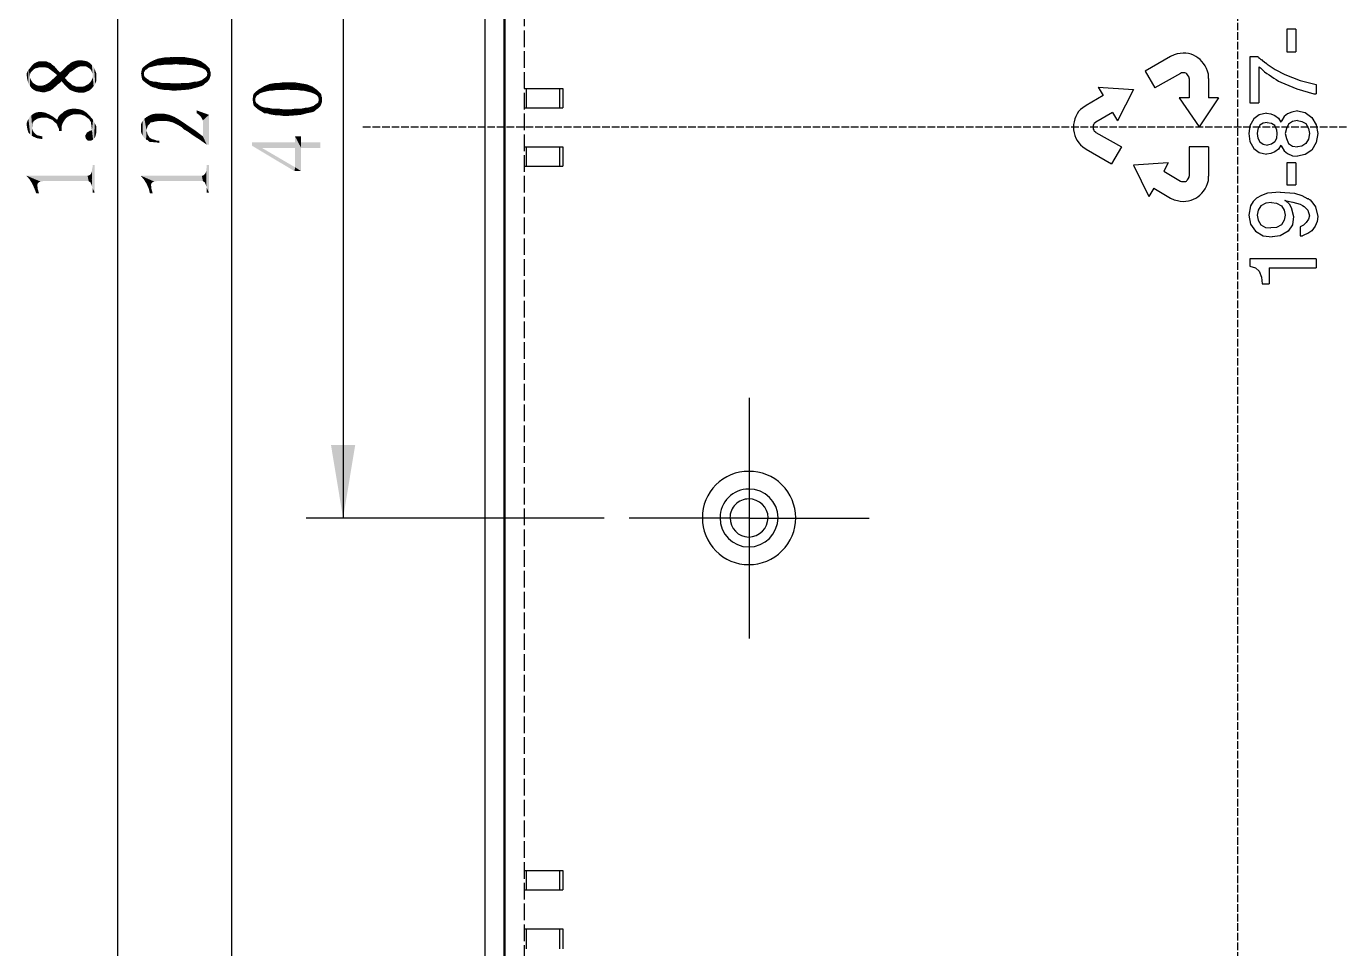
# Model space of a CAD drawing. Header units: millimetres. Extents: x 4 to 529, y -167 to 297.
# Drawn here: x 191.3 to 258.5, y 28.1 to 75.3 of the extents above; entities that cross this region are included whole.
import ezdxf

# ---------------------------------------------------------------- set-up
doc = ezdxf.new("R2010")
doc.units = ezdxf.units.MM
doc.linetypes.add('PDF_IMPORT', pattern=[1, 0.8, -0.2])
doc.layers.add('PDF_图层 1', color=7, linetype='Continuous', true_color=0x231f20)

msp = doc.modelspace()

# ---------------------------------------------------------------- linework, layer by layer
at = {"layer": 'PDF_图层 1', "color": 7, "linetype": 'PDF_IMPORT', "lineweight": -3, "ltscale": 0.487514, "true_color": 0xffffff}
msp.add_lwpolyline([(253.261, -12.177), (253.261, 152.351)], dxfattribs=at)
at = {"layer": 'PDF_图层 1', "color": 7, "lineweight": -3, "true_color": 0xffffff}
for points in [[(214.762, 143.093), (214.762, -2.919)], [(215.721, 143.093), (215.721, -2.919)], [(215.778, 143.093), (215.778, -2.919)], [(195.963, 139.113), (195.963, 70.101), (195.963, 1.089)], [(201.806, 130.109), (201.806, 70.101), (201.806, 10.093)], [(207.508, 90.085), (207.508, 70.101), (207.508, 50.089)], [(255.773, 75.097), (255.773, 73.94)], [(256.225, 75.097), (255.773, 75.097)], [(256.225, 75.097), (256.225, 73.94)], [(255.773, 73.94), (256.225, 73.94)], [(249.818, 73.714), (248.519, 72.952)], [(250.015, 73.799), (249.818, 73.714)], [(253.882, 73.686), (253.882, 71.343)], [(254.278, 73.686), (253.882, 73.686)], [(254.278, 73.686), (254.306, 73.686), (254.334, 73.658), (254.334, 73.629), (254.362, 73.629), (254.39, 73.601), (254.419, 73.573), (254.446, 73.573), (254.446, 73.545), (254.475, 73.545), (254.532, 73.488), (254.56, 73.488), (254.56, 73.46), (254.588, 73.46), (254.588, 73.432), (254.616, 73.432), (254.673, 73.375), (254.7, 73.375), (254.757, 73.319)], [(254.757, 73.319), (255.181, 73.037)], [(248.519, 72.952), (249.027, 72.105)], [(250.326, 72.839), (249.027, 72.105)], [(250.382, 72.867), (250.326, 72.839)], [(250.777, 72.585), (250.777, 72.642)], [(250.777, 72.585), (250.777, 71.597)], [(251.766, 72.585), (251.766, 72.811)], [(251.766, 72.585), (251.766, 71.597)], [(254.334, 73.178), (254.334, 71.343)], [(254.334, 73.178), (254.419, 73.121)], [(255.181, 73.037), (255.661, 72.783)], [(255.66, 72.783), (256.451, 72.472)], [(216.765, 72.077), (218.741, 72.077)], [(216.878, 72.077), (216.878, 71.089)], [(218.572, 72.077), (218.572, 71.089)], [(218.741, 72.077), (218.741, 71.089)], [(246.12, 72.134), (246.374, 71.71)], [(246.12, 72.134), (247.927, 72.021)], [(247.927, 72.021), (247.108, 70.412)], [(255.35, 72.444), (255.463, 72.388)], [(255.463, 72.387), (256.281, 72.049), (257.157, 71.795)], [(256.451, 72.472), (257.269, 72.275)], [(257.269, 72.275), (257.269, 71.795)], [(245.499, 71.202), (245.33, 71.089)], [(246.374, 71.71), (245.499, 71.202)], [(250.269, 71.597), (251.285, 70.101)], [(250.777, 71.597), (250.269, 71.597)], [(252.274, 71.597), (251.285, 70.101)], [(252.274, 71.597), (251.766, 71.597)], [(253.882, 71.343), (254.334, 71.343)], [(257.157, 71.795), (257.269, 71.795)], [(216.765, 71.089), (218.741, 71.089)], [(246.854, 70.835), (246.007, 70.355)], [(246.854, 70.835), (247.108, 70.412)], [(254.729, 70.807), (254.362, 70.722), (254.08, 70.525), (253.882, 70.158), (253.826, 69.763), (253.882, 69.367), (254.08, 69), (254.362, 68.803), (254.729, 68.718)], [(254.729, 70.807), (254.955, 70.779)], [(254.955, 70.779), (255.152, 70.694)], [(255.152, 70.694), (255.35, 70.553)], [(255.35, 70.553), (255.463, 70.355)], [(256.309, 70.92), (256.027, 70.863), (255.802, 70.779), (255.633, 70.638), (255.519, 70.44)], [(256.309, 70.92), (256.705, 70.835)], [(256.705, 70.835), (257.044, 70.581)], [(257.044, 70.581), (257.269, 70.214)], [(246.007, 70.355), (245.979, 70.327), (245.922, 70.271), (245.894, 70.242), (245.866, 70.186), (245.866, 69.988), (245.894, 69.932), (245.922, 69.904), (245.979, 69.847), (246.007, 69.819)], [(254.278, 69.988), (254.249, 69.763)], [(254.391, 70.186), (254.278, 69.988)], [(254.56, 70.299), (254.39, 70.186)], [(254.757, 70.327), (254.56, 70.299)], [(254.757, 70.327), (254.983, 70.299), (255.152, 70.186)], [(255.152, 70.158), (255.237, 69.96), (255.265, 69.763), (255.237, 69.537), (255.152, 69.339), (254.983, 69.226), (254.786, 69.17)], [(255.152, 70.158), (255.152, 70.186)], [(255.519, 70.44), (255.491, 70.44), (255.491, 70.384), (255.463, 70.384), (255.463, 70.355)], [(255.745, 70.017), (255.689, 69.763)], [(255.858, 70.242), (255.745, 70.017)], [(256.056, 70.384), (255.858, 70.242)], [(256.309, 70.44), (256.056, 70.384)], [(256.309, 70.44), (256.535, 70.384), (256.733, 70.271), (256.874, 70.017), (256.93, 69.763), (256.874, 69.48), (256.733, 69.255), (256.535, 69.113), (256.309, 69.085)], [(257.269, 70.214), (257.354, 69.763)], [(246.007, 69.819), (247.306, 69.085)], [(254.249, 69.763), (254.278, 69.537)], [(254.278, 69.537), (254.39, 69.339)], [(254.391, 69.339), (254.559, 69.226)], [(254.56, 69.226), (254.785, 69.17)], [(255.689, 69.763), (255.745, 69.509)], [(255.745, 69.509), (255.858, 69.255)], [(255.858, 69.255), (256.056, 69.113)], [(257.269, 69.311), (257.044, 68.916)], [(257.354, 69.763), (257.269, 69.311)], [(216.765, 69.085), (218.741, 69.085)], [(216.878, 69.085), (216.878, 68.097)], [(218.572, 69.085), (218.572, 68.097)], [(218.741, 69.085), (218.741, 68.097)], [(245.33, 69.085), (245.499, 68.972)], [(245.499, 68.972), (246.798, 68.21)], [(247.306, 69.085), (246.798, 68.21)], [(250.777, 69.085), (250.777, 67.589)], [(251.766, 69.085), (250.777, 69.085)], [(251.766, 69.085), (251.766, 67.589)], [(254.955, 68.746), (254.729, 68.718)], [(255.152, 68.831), (254.955, 68.747)], [(255.35, 68.972), (255.152, 68.831)], [(255.463, 69.17), (255.35, 68.972)], [(255.463, 69.17), (255.463, 69.142), (255.491, 69.142), (255.491, 69.085), (255.519, 69.085)], [(255.519, 69.085), (255.632, 68.887), (255.802, 68.746), (256.056, 68.633), (256.31, 68.605)], [(256.056, 69.113), (256.309, 69.085)], [(256.705, 68.69), (256.309, 68.605)], [(257.044, 68.916), (256.705, 68.69)], [(216.765, 68.097), (218.741, 68.097)], [(249.705, 68.267), (247.927, 68.154)], [(247.927, 68.154), (248.717, 66.545)], [(249.705, 68.267), (249.479, 67.843)], [(249.479, 67.843), (250.326, 67.335)], [(256.225, 68.267), (255.773, 68.267)], [(255.773, 68.267), (255.773, 67.138)], [(256.225, 68.267), (256.225, 67.138)], [(250.326, 67.335), (250.382, 67.307)], [(250.777, 67.533), (250.777, 67.589)], [(251.766, 67.363), (251.766, 67.589)], [(248.971, 66.968), (248.717, 66.545)], [(248.971, 66.968), (249.818, 66.46)], [(255.435, 66.771), (254.786, 66.714), (254.475, 66.601), (254.221, 66.46), (254.052, 66.291), (253.911, 66.065), (253.826, 65.585), (253.911, 65.133), (254.165, 64.767), (254.56, 64.541), (255.011, 64.484)], [(255.435, 66.771), (256.169, 66.714)], [(255.773, 67.138), (256.225, 67.138)], [(256.168, 66.714), (256.535, 66.601)], [(256.536, 66.601), (256.846, 66.432)], [(249.818, 66.46), (250.015, 66.376)], [(254.306, 65.839), (254.249, 65.585)], [(254.447, 66.065), (254.305, 65.839)], [(254.701, 66.206), (254.447, 66.065)], [(254.983, 66.234), (254.7, 66.206)], [(254.983, 66.234), (255.237, 66.206), (255.491, 66.065), (255.632, 65.839), (255.689, 65.585), (255.632, 65.331), (255.491, 65.105), (255.237, 64.964), (254.955, 64.936)], [(255.491, 66.065), (255.491, 66.065)], [(255.717, 66.319), (255.689, 66.319), (255.689, 66.347), (255.66, 66.347)], [(255.66, 66.347), (256.084, 66.263), (256.451, 66.15), (256.564, 66.093), (256.649, 66.037), (256.846, 65.839), (256.93, 65.557), (256.874, 65.388), (256.762, 65.218), (256.62, 65.077), (256.451, 64.992)], [(255.717, 66.319), (255.886, 66.178)], [(255.886, 66.178), (255.999, 65.98)], [(255.999, 65.98), (256.112, 65.529)], [(256.959, 66.375), (256.93, 66.375), (256.874, 66.432), (256.846, 66.432)], [(256.959, 66.375), (257.1, 66.206)], [(257.1, 66.206), (257.241, 66.009)], [(257.241, 66.009), (257.354, 65.529)], [(254.249, 65.585), (254.305, 65.331)], [(254.306, 65.331), (254.447, 65.105)], [(256.112, 65.529), (256.055, 65.105)], [(257.326, 65.275), (257.213, 65.021)], [(257.354, 65.529), (257.325, 65.275)], [(254.447, 65.105), (254.672, 64.964)], [(254.673, 64.964), (254.955, 64.936)], [(255.435, 64.541), (255.011, 64.484)], [(255.83, 64.767), (255.435, 64.541)], [(256.056, 65.105), (255.83, 64.767)], [(256.451, 64.992), (256.451, 64.541)], [(256.451, 64.541), (256.563, 64.541)], [(256.705, 64.597), (256.563, 64.541)], [(256.846, 64.654), (256.705, 64.597)], [(257.044, 64.795), (256.846, 64.654)], [(257.213, 65.021), (257.044, 64.795)], [(253.882, 63.355), (253.882, 62.988)], [(257.269, 63.355), (253.883, 63.355)], [(257.269, 63.355), (257.269, 62.904)], [(253.882, 62.988), (254.165, 62.904), (254.362, 62.734), (254.475, 62.424), (254.503, 62.085)], [(254.87, 62.904), (257.269, 62.904)], [(254.87, 62.904), (254.87, 62.085)], [(254.503, 62.085), (254.87, 62.085)], [(228.282, 56.242), (228.282, 50.089)], [(220.858, 50.089), (205.616, 50.089)], [(228.282, 50.089), (222.129, 50.089)], [(228.282, 50.089), (228.282, 43.936)], [(228.282, 50.089), (234.407, 50.089)], [(216.765, 32.081), (218.741, 32.081)], [(216.878, 32.081), (216.878, 31.093)], [(218.572, 32.081), (218.572, 31.093)], [(218.741, 32.081), (218.741, 31.093)], [(216.765, 31.093), (218.741, 31.093)], [(216.765, 29.089), (218.741, 29.089)], [(216.878, 29.089), (216.878, 28.073)], [(218.572, 29.089), (218.572, 28.073)], [(218.741, 29.089), (218.741, 28.073)]]:
    msp.add_lwpolyline(points, dxfattribs=at)
at = {"layer": 'PDF_图层 1', "color": 7, "linetype": 'PDF_IMPORT', "lineweight": -3, "ltscale": 1.063333, "true_color": 0xffffff}
msp.add_lwpolyline([(216.765, 143.093), (216.765, -2.919)], dxfattribs=at)
at = {"layer": 'PDF_图层 1', "color": 7, "linetype": 'PDF_IMPORT', "lineweight": -3, "ltscale": 0.486681, "true_color": 0xffffff}
msp.add_lwpolyline([(208.524, 70.101), (298.027, 70.101)], dxfattribs=at)
at = {"layer": 'PDF_图层 1', "color": 7, "lineweight": -3, "true_color": 0xffffff}
for centre, radius, start, end in [((228.231, 50.139), 2.349, 89.46998, 180.53002), ((228.279, 50.115), 2.374, 0.06204, 90.62724), ((228.243, 50.127), 1.458, 89.60388, 180.39612), ((228.245, 50.125), 0.952, 89.52116, 180.47884), ((228.255, 50.091), 2.373, 179.37432, 269.94763), ((228.255, 50.116), 2.398, 269.95021, 0.03855), ((228.243, 50.127), 1.506, 270.37573, 359.62427), ((228.241, 50.13), 1, 270.6892, 359.28352)]:
    msp.add_arc(centre, radius, start, end, dxfattribs=at)
for points in [[(251.766, 72.811), (251.539, 73.624), (250.837, 74.068), (250.015, 73.799)], [(250.777, 72.642), (250.618, 72.868), (250.691, 72.875), (250.382, 72.867)], [(254.419, 73.121), (254.691, 72.845), (255.033, 72.66), (255.35, 72.444)], [(245.33, 71.089), (244.692, 70.609), (244.71, 69.573), (245.33, 69.085)], [(250.015, 66.376), (250.852, 66.112), (251.519, 66.538), (251.766, 67.363)], [(250.382, 67.307), (250.691, 67.299), (250.618, 67.306), (250.777, 67.533)], [(229.749, 50.117), (229.749, 50.936), (229.072, 51.585), (228.253, 51.585)], [(229.242, 50.117), (229.242, 50.654), (228.79, 51.077), (228.253, 51.077)], [(226.785, 50.117), (226.785, 49.299), (227.435, 48.621), (228.253, 48.621)], [(227.294, 50.117), (227.294, 49.581), (227.717, 49.129), (228.253, 49.129)]]:
    msp.add_open_spline(points, degree=3, dxfattribs=at)
at = {"layer": 'PDF_图层 1', "color": 7, "true_color": 0xffffff, "transparency": 33554559}
for points in [[(191.588, 73.234), (191.503, 73.122), (191.588, 72.952)], [(191.588, 73.234), (191.673, 73.037), (191.701, 73.347)], [(191.588, 73.234), (191.588, 72.952), (191.673, 73.037)], [(191.701, 73.347), (191.673, 73.037), (191.757, 73.094)], [(191.701, 73.347), (191.757, 73.093), (191.814, 73.404)], [(191.814, 73.404), (191.757, 73.093), (191.87, 73.122)], [(191.955, 73.46), (191.814, 73.404), (191.955, 73.15)], [(191.814, 73.404), (191.87, 73.122), (191.955, 73.15)], [(191.955, 73.46), (191.955, 73.15), (192.068, 73.15)], [(191.955, 73.46), (192.068, 73.15), (192.096, 73.46)], [(192.096, 73.46), (192.068, 73.15), (192.266, 73.15)], [(192.209, 73.46), (192.096, 73.46), (192.266, 73.15)], [(192.209, 73.46), (192.266, 73.15), (192.322, 73.46)], [(192.322, 73.46), (192.265, 73.15), (192.407, 73.121)], [(192.322, 73.46), (192.407, 73.121), (192.435, 73.404)], [(192.435, 73.404), (192.407, 73.122), (192.491, 73.065)], [(192.435, 73.404), (192.491, 73.065), (192.548, 73.376)], [(192.548, 73.375), (192.491, 73.065), (192.604, 72.98)], [(192.548, 73.375), (192.604, 72.98), (192.632, 73.291)], [(192.632, 73.291), (192.604, 72.98), (192.717, 72.896)], [(192.632, 73.291), (192.717, 72.896), (192.745, 73.206)], [(193.423, 73.262), (193.338, 73.178), (193.423, 72.754)], [(193.507, 73.319), (193.423, 73.262), (193.536, 72.896)], [(193.423, 73.262), (193.423, 72.754), (193.536, 72.896)], [(193.507, 73.319), (193.536, 72.896), (193.564, 73.376)], [(193.564, 73.375), (193.536, 72.896), (193.677, 72.98)], [(193.62, 73.404), (193.564, 73.376), (193.677, 72.98)], [(193.677, 73.432), (193.62, 73.404), (193.677, 72.981)], [(193.761, 73.46), (193.677, 73.432), (193.79, 73.065)], [(193.677, 73.432), (193.677, 72.981), (193.79, 73.065)], [(193.761, 73.46), (193.79, 73.065), (193.846, 73.488)], [(193.846, 73.488), (193.79, 73.065), (193.874, 73.122)], [(193.987, 73.517), (193.846, 73.489), (193.987, 73.178)], [(193.846, 73.488), (193.874, 73.122), (193.987, 73.178)], [(193.987, 73.517), (193.987, 73.178), (194.1, 73.206)], [(194.1, 73.517), (193.987, 73.517), (194.1, 73.206)], [(194.1, 73.517), (194.1, 73.206), (194.213, 73.206)], [(194.1, 73.517), (194.213, 73.206), (194.27, 73.489)], [(194.27, 73.488), (194.213, 73.206), (194.326, 73.206)], [(194.411, 73.46), (194.269, 73.488), (194.411, 73.178)], [(194.27, 73.488), (194.326, 73.206), (194.411, 73.178)], [(194.411, 73.46), (194.411, 73.178), (194.495, 73.121)], [(194.411, 73.46), (194.495, 73.121), (194.552, 73.375)], [(194.552, 73.375), (194.495, 73.121), (194.58, 73.065)], [(194.552, 73.375), (194.58, 73.065), (194.637, 72.98)], [(194.552, 73.375), (194.637, 72.98), (194.665, 72.896)], [(194.665, 73.262), (194.552, 73.375), (194.665, 72.896)], [(194.665, 73.262), (194.665, 72.896), (194.693, 72.811)], [(194.665, 73.262), (194.693, 72.811), (194.749, 72.19)], [(194.665, 73.262), (194.749, 72.19), (194.777, 73.121)], [(197.488, 73.319), (197.346, 73.206), (197.488, 73.065)], [(197.488, 73.319), (197.6, 73.15), (197.657, 73.432)], [(197.488, 73.319), (197.488, 73.065), (197.544, 73.122)], [(197.488, 73.319), (197.544, 73.122), (197.6, 73.15)], [(197.657, 73.432), (197.6, 73.15), (197.713, 73.178)], [(197.657, 73.432), (197.713, 73.178), (197.77, 73.489)], [(197.77, 73.488), (197.713, 73.178), (197.826, 73.206)], [(197.77, 73.488), (197.826, 73.206), (197.911, 73.545)], [(197.911, 73.545), (197.826, 73.206), (197.939, 73.234)], [(197.911, 73.545), (197.939, 73.234), (198.052, 73.601)], [(198.052, 73.601), (197.939, 73.235), (198.08, 73.262)], [(198.221, 73.629), (198.052, 73.601), (198.221, 73.263)], [(198.052, 73.601), (198.08, 73.262), (198.221, 73.262)], [(198.391, 73.658), (198.221, 73.63), (198.391, 73.291)], [(198.221, 73.629), (198.221, 73.263), (198.391, 73.291)], [(198.391, 73.658), (198.391, 73.291), (198.56, 73.291)], [(198.56, 73.658), (198.391, 73.658), (198.56, 73.291)], [(198.757, 73.686), (198.56, 73.658), (198.757, 73.291)], [(198.56, 73.658), (198.56, 73.291), (198.757, 73.291)], [(198.757, 73.686), (198.757, 73.291), (198.955, 73.319)], [(198.955, 73.686), (198.758, 73.686), (198.955, 73.319)], [(198.955, 73.686), (198.955, 73.319), (199.152, 73.291)], [(199.152, 73.686), (198.955, 73.686), (199.152, 73.291)], [(199.152, 73.686), (199.152, 73.291), (199.322, 73.291)], [(199.152, 73.686), (199.322, 73.291), (199.35, 73.686)], [(199.35, 73.686), (199.322, 73.291), (199.463, 73.291)], [(199.35, 73.686), (199.463, 73.291), (199.492, 73.658)], [(199.492, 73.658), (199.463, 73.291), (199.633, 73.262)], [(199.492, 73.658), (199.633, 73.262), (199.66, 73.63)], [(199.66, 73.629), (199.633, 73.263), (199.773, 73.263)], [(199.66, 73.629), (199.773, 73.263), (199.83, 73.601)], [(199.83, 73.601), (199.773, 73.262), (199.887, 73.235)], [(199.83, 73.601), (199.887, 73.235), (199.971, 73.573)], [(199.971, 73.573), (199.887, 73.235), (200, 73.206)], [(199.971, 73.573), (200, 73.206), (200.112, 73.178)], [(200.112, 73.517), (199.971, 73.573), (200.112, 73.178)], [(200.254, 73.46), (200.112, 73.517), (200.281, 73.121)], [(200.112, 73.517), (200.112, 73.178), (200.282, 73.121)], [(200.254, 73.46), (200.281, 73.121), (200.366, 73.375)], [(200.366, 73.375), (200.282, 73.121), (200.395, 73.065)], [(200.366, 73.375), (200.395, 73.065), (200.451, 73.319)], [(200.451, 73.319), (200.395, 73.065), (200.479, 73.008)], [(200.451, 73.319), (200.479, 73.008), (200.536, 72.924)], [(200.536, 73.234), (200.451, 73.319), (200.536, 72.924)], [(200.536, 73.234), (200.536, 72.924), (200.563, 72.839)], [(200.536, 73.234), (200.563, 72.839), (200.62, 72.472)], [(200.62, 73.15), (200.536, 73.234), (200.62, 72.472)], [(191.362, 72.924), (191.334, 72.867), (191.362, 72.5)], [(191.334, 72.867), (191.334, 72.698), (191.362, 72.5)], [(191.419, 73.037), (191.362, 72.924), (191.419, 72.303)], [(191.362, 72.924), (191.362, 72.5), (191.39, 72.416)], [(191.362, 72.924), (191.39, 72.416), (191.419, 72.303)], [(191.503, 73.121), (191.419, 73.037), (191.503, 72.811)], [(191.419, 73.037), (191.419, 72.303), (191.503, 72.19)], [(191.503, 72.613), (191.419, 73.037), (191.503, 72.19)], [(191.503, 72.726), (191.419, 73.037), (191.503, 72.613)], [(191.503, 72.811), (191.419, 73.037), (191.503, 72.726)], [(191.503, 73.121), (191.503, 72.811), (191.532, 72.896)], [(191.503, 73.121), (191.532, 72.896), (191.588, 72.952)], [(191.532, 72.529), (191.503, 72.613), (191.588, 72.077)], [(191.503, 72.613), (191.503, 72.19), (191.588, 72.077)], [(192.745, 72.613), (192.604, 72.5), (192.745, 72.134)], [(192.745, 73.206), (192.717, 72.896), (192.887, 72.754)], [(192.887, 73.037), (192.745, 73.206), (192.887, 72.754)], [(192.745, 72.613), (192.83, 72.19), (192.887, 72.754)], [(192.745, 72.613), (192.745, 72.134), (192.83, 72.19)], [(192.887, 72.754), (192.83, 72.19), (192.914, 72.275)], [(192.887, 73.037), (192.887, 72.754), (192.914, 72.275)], [(192.887, 73.037), (192.914, 72.275), (193.028, 72.359)], [(193.028, 72.896), (192.887, 73.037), (193.028, 72.359)], [(193.028, 72.896), (193.112, 72.444), (193.141, 72.98)], [(193.028, 72.896), (193.028, 72.359), (193.112, 72.444)], [(193.141, 72.98), (193.112, 72.444), (193.254, 72.275)], [(193.254, 73.093), (193.141, 72.981), (193.254, 72.274)], [(193.254, 73.093), (193.282, 72.613), (193.338, 73.178)], [(193.254, 73.093), (193.254, 72.274), (193.282, 72.613)], [(193.282, 72.613), (193.254, 72.275), (193.395, 72.134)], [(193.338, 73.178), (193.282, 72.613), (193.423, 72.754)], [(193.282, 72.613), (193.395, 72.134), (193.423, 72.444)], [(194.693, 72.585), (194.636, 72.473), (194.749, 72.19)], [(194.693, 72.811), (194.693, 72.698), (194.749, 72.19)], [(194.693, 72.698), (194.693, 72.586), (194.749, 72.19)], [(194.778, 73.121), (194.749, 72.19), (194.834, 72.303)], [(194.834, 72.98), (194.777, 73.122), (194.834, 72.303)], [(194.891, 72.839), (194.834, 72.981), (194.891, 72.641)], [(194.834, 72.98), (194.834, 72.303), (194.891, 72.472)], [(194.891, 72.641), (194.834, 72.98), (194.891, 72.472)], [(197.205, 73.008), (197.177, 72.839), (197.205, 72.641)], [(197.233, 73.093), (197.205, 73.008), (197.233, 72.529)], [(197.205, 73.008), (197.205, 72.641), (197.233, 72.529)], [(197.346, 73.206), (197.233, 73.094), (197.346, 72.924)], [(197.318, 72.754), (197.233, 73.093), (197.346, 72.416)], [(197.233, 73.093), (197.233, 72.529), (197.346, 72.416)], [(197.318, 72.839), (197.233, 73.093), (197.318, 72.754)], [(197.318, 72.896), (197.233, 73.093), (197.318, 72.839)], [(197.233, 73.093), (197.318, 72.896), (197.346, 72.924)], [(197.346, 72.698), (197.318, 72.754), (197.346, 72.416)], [(197.346, 73.206), (197.346, 72.924), (197.375, 72.98)], [(197.346, 73.206), (197.375, 72.98), (197.431, 73.037)], [(197.346, 73.206), (197.431, 73.037), (197.488, 73.065)], [(197.375, 72.641), (197.346, 72.698), (197.488, 72.303)], [(197.346, 72.698), (197.346, 72.416), (197.488, 72.303)], [(197.431, 72.613), (197.374, 72.641), (197.488, 72.303)], [(197.488, 72.557), (197.431, 72.613), (197.488, 72.303)], [(197.544, 72.529), (197.488, 72.557), (197.656, 72.19)], [(197.488, 72.557), (197.488, 72.303), (197.657, 72.19)], [(200.282, 72.5), (200.366, 72.246), (200.395, 72.585)], [(200.395, 72.585), (200.366, 72.246), (200.451, 72.331)], [(200.395, 72.585), (200.451, 72.331), (200.479, 72.641)], [(200.479, 72.641), (200.451, 72.331), (200.536, 72.388)], [(200.536, 72.698), (200.479, 72.641), (200.536, 72.387)], [(200.564, 72.839), (200.536, 72.698), (200.62, 72.473)], [(200.536, 72.698), (200.536, 72.388), (200.62, 72.472)], [(200.62, 73.15), (200.62, 72.472), (200.677, 72.557)], [(200.677, 73.093), (200.62, 73.15), (200.677, 72.557)], [(200.677, 73.093), (200.677, 72.557), (200.705, 72.641)], [(200.705, 72.98), (200.677, 73.093), (200.705, 72.641)], [(200.733, 72.839), (200.705, 72.981), (200.733, 72.727)], [(200.705, 72.98), (200.705, 72.641), (200.733, 72.726)], [(200.733, 72.896), (200.705, 72.98), (200.733, 72.839)], [(191.588, 72.444), (191.532, 72.529), (191.588, 72.077)], [(191.645, 72.359), (191.588, 72.444), (191.701, 71.992)], [(191.588, 72.444), (191.588, 72.077), (191.701, 71.992)], [(191.645, 72.359), (191.701, 71.992), (191.729, 72.303)], [(191.729, 72.303), (191.701, 71.992), (191.814, 71.936)], [(191.814, 72.246), (191.729, 72.303), (191.814, 71.936)], [(191.899, 72.218), (191.814, 72.246), (191.955, 71.908)], [(191.814, 72.246), (191.814, 71.936), (191.955, 71.908)], [(191.899, 72.218), (191.955, 71.907), (192.011, 72.218)], [(192.011, 72.218), (191.955, 71.908), (192.096, 71.88)], [(192.011, 72.218), (192.096, 71.88), (192.124, 72.218)], [(192.124, 72.218), (192.096, 71.88), (192.266, 71.88)], [(192.237, 72.246), (192.124, 72.219), (192.265, 71.88)], [(192.237, 72.246), (192.265, 71.88), (192.294, 72.275)], [(192.294, 72.275), (192.266, 71.879), (192.35, 71.908)], [(192.294, 72.275), (192.35, 71.908), (192.406, 72.332)], [(192.407, 72.331), (192.35, 71.908), (192.463, 71.936)], [(192.407, 72.331), (192.463, 71.936), (192.491, 72.388)], [(192.491, 72.387), (192.463, 71.936), (192.548, 71.964)], [(192.491, 72.388), (192.576, 71.992), (192.604, 72.5)], [(192.491, 72.388), (192.548, 71.964), (192.576, 71.992)], [(192.604, 72.5), (192.576, 71.992), (192.632, 72.02)], [(192.604, 72.5), (192.632, 72.02), (192.689, 72.077)], [(192.604, 72.5), (192.689, 72.077), (192.746, 72.134)], [(193.423, 72.444), (193.395, 72.134), (193.507, 72.021)], [(193.423, 72.444), (193.507, 72.021), (193.564, 72.332)], [(193.564, 72.331), (193.507, 72.02), (193.62, 71.964)], [(193.564, 72.331), (193.62, 71.964), (193.649, 72.246)], [(193.649, 72.246), (193.62, 71.964), (193.761, 71.908)], [(193.733, 72.218), (193.649, 72.246), (193.761, 71.908)], [(193.733, 72.218), (193.761, 71.907), (193.79, 72.19)], [(193.79, 72.19), (193.762, 71.908), (193.874, 71.879)], [(193.874, 72.162), (193.79, 72.19), (193.874, 71.88)], [(193.987, 72.162), (193.874, 72.162), (194.015, 71.851)], [(193.874, 72.162), (193.874, 71.88), (194.016, 71.851)], [(193.987, 72.162), (194.015, 71.851), (194.072, 72.162)], [(194.072, 72.162), (194.015, 71.851), (194.1, 71.851)], [(194.072, 72.162), (194.1, 71.851), (194.185, 72.162)], [(194.185, 72.162), (194.1, 71.851), (194.241, 71.851)], [(194.185, 72.162), (194.241, 71.851), (194.298, 72.19)], [(194.298, 72.19), (194.241, 71.851), (194.383, 71.908)], [(194.383, 72.246), (194.298, 72.19), (194.383, 71.908)], [(194.495, 72.303), (194.383, 72.246), (194.523, 71.964)], [(194.383, 72.246), (194.383, 71.908), (194.524, 71.964)], [(194.495, 72.303), (194.523, 71.964), (194.58, 72.388)], [(194.58, 72.387), (194.523, 71.964), (194.637, 72.049)], [(194.637, 72.472), (194.58, 72.387), (194.637, 72.049)], [(194.637, 72.472), (194.637, 72.049), (194.749, 72.19)], [(197.6, 72.472), (197.543, 72.529), (197.657, 72.19)], [(197.6, 72.472), (197.657, 72.19), (197.713, 72.444)], [(197.713, 72.444), (197.656, 72.19), (197.77, 72.134)], [(197.713, 72.444), (197.77, 72.134), (197.826, 72.416)], [(197.826, 72.416), (197.77, 72.134), (197.911, 72.105)], [(197.826, 72.416), (197.911, 72.105), (197.939, 72.416)], [(197.939, 72.416), (197.911, 72.105), (198.051, 72.049)], [(197.939, 72.416), (198.051, 72.049), (198.08, 72.387)], [(198.08, 72.387), (198.052, 72.049), (198.221, 72.021)], [(198.221, 72.359), (198.08, 72.388), (198.221, 72.021)], [(198.221, 72.359), (198.221, 72.021), (198.391, 71.992)], [(198.391, 72.359), (198.221, 72.359), (198.391, 71.992)], [(198.391, 72.359), (198.391, 71.992), (198.56, 71.992)], [(198.56, 72.359), (198.391, 72.359), (198.56, 71.992)], [(198.56, 72.359), (198.56, 71.992), (198.757, 71.964)], [(198.757, 72.331), (198.56, 72.359), (198.757, 71.964)], [(198.757, 72.331), (198.757, 71.964), (198.955, 71.964)], [(198.955, 72.331), (198.758, 72.331), (198.955, 71.964)], [(199.152, 72.331), (198.955, 72.331), (199.35, 71.992)], [(198.955, 72.331), (198.955, 71.964), (199.35, 71.992)], [(199.322, 72.359), (199.152, 72.332), (199.35, 71.992)], [(199.322, 72.359), (199.35, 71.992), (199.463, 72.359)], [(199.463, 72.359), (199.35, 71.992), (199.66, 72.021)], [(199.633, 72.359), (199.463, 72.359), (199.66, 72.021)], [(199.633, 72.359), (199.66, 72.021), (199.774, 72.388)], [(199.774, 72.387), (199.661, 72.021), (199.971, 72.105)], [(199.887, 72.416), (199.774, 72.387), (199.971, 72.105)], [(199.887, 72.416), (199.971, 72.105), (199.999, 72.416)], [(200, 72.416), (199.971, 72.105), (200.254, 72.19)], [(200.112, 72.444), (200, 72.416), (200.254, 72.19)], [(200.112, 72.444), (200.254, 72.19), (200.282, 72.5)], [(200.282, 72.5), (200.254, 72.19), (200.366, 72.246)], [(203.048, 71.908), (202.935, 71.795), (203.048, 71.626)], [(203.189, 72.021), (203.047, 71.908), (203.189, 71.767)], [(203.048, 71.908), (203.048, 71.626), (203.076, 71.682)], [(203.048, 71.908), (203.076, 71.682), (203.133, 71.738)], [(203.048, 71.908), (203.133, 71.738), (203.189, 71.766)], [(203.189, 72.021), (203.33, 71.851), (203.386, 72.134)], [(203.189, 72.021), (203.189, 71.767), (203.245, 71.823)], [(203.189, 72.021), (203.245, 71.823), (203.33, 71.851)], [(203.386, 72.134), (203.33, 71.851), (203.415, 71.88)], [(203.386, 72.134), (203.415, 71.88), (203.471, 72.19)], [(203.471, 72.19), (203.414, 71.879), (203.528, 71.908)], [(203.471, 72.19), (203.528, 71.908), (203.613, 72.246)], [(203.612, 72.246), (203.528, 71.908), (203.64, 71.936)], [(203.612, 72.246), (203.64, 71.936), (203.754, 72.303)], [(203.753, 72.303), (203.64, 71.936), (203.782, 71.964)], [(203.923, 72.331), (203.753, 72.303), (203.923, 71.964)], [(203.753, 72.303), (203.782, 71.964), (203.923, 71.964)], [(204.092, 72.359), (203.923, 72.332), (204.092, 71.992)], [(203.923, 72.331), (203.923, 71.964), (204.092, 71.992)], [(204.092, 72.359), (204.092, 71.992), (204.261, 71.992)], [(204.261, 72.359), (204.092, 72.359), (204.261, 71.992)], [(204.261, 72.359), (204.261, 71.992), (204.459, 71.992)], [(204.459, 72.388), (204.262, 72.359), (204.459, 71.992)], [(204.656, 72.388), (204.459, 72.388), (204.656, 72.021)], [(204.459, 72.387), (204.459, 71.992), (204.656, 72.021)], [(204.656, 72.387), (204.656, 72.021), (204.854, 71.992)], [(204.854, 72.388), (204.657, 72.388), (204.854, 71.992)], [(204.854, 72.388), (205.024, 71.992), (205.051, 72.388)], [(204.854, 72.387), (204.854, 71.992), (205.024, 71.992)], [(205.051, 72.387), (205.024, 71.992), (205.164, 71.992)], [(205.051, 72.388), (205.164, 71.992), (205.193, 72.359)], [(205.193, 72.359), (205.165, 71.992), (205.334, 71.964)], [(205.193, 72.359), (205.334, 71.964), (205.362, 72.332)], [(205.362, 72.331), (205.334, 71.964), (205.475, 71.964)], [(205.362, 72.331), (205.475, 71.964), (205.532, 72.303)], [(205.532, 72.303), (205.475, 71.964), (205.589, 71.936)], [(205.532, 72.303), (205.589, 71.936), (205.673, 72.275)], [(205.673, 72.275), (205.588, 71.936), (205.701, 71.908)], [(205.814, 72.218), (205.672, 72.275), (205.814, 71.88)], [(205.673, 72.275), (205.701, 71.908), (205.814, 71.879)], [(205.955, 72.162), (205.813, 72.219), (205.983, 71.823)], [(205.814, 72.218), (205.814, 71.88), (205.983, 71.823)], [(205.955, 72.162), (205.983, 71.823), (206.067, 72.077)], [(206.068, 72.077), (205.983, 71.823), (206.096, 71.766)], [(206.068, 72.077), (206.096, 71.766), (206.153, 72.02)], [(206.153, 72.021), (206.096, 71.767), (206.18, 71.71)], [(206.153, 72.021), (206.18, 71.71), (206.237, 71.625)], [(206.237, 71.936), (206.153, 72.021), (206.237, 71.625)], [(206.237, 71.936), (206.237, 71.625), (206.265, 71.513)], [(206.237, 71.936), (206.265, 71.513), (206.322, 71.146)], [(206.322, 71.851), (206.237, 71.936), (206.322, 71.146)], [(202.907, 71.71), (202.879, 71.513), (202.907, 71.315)], [(202.935, 71.795), (202.907, 71.71), (202.935, 71.202)], [(202.907, 71.71), (202.907, 71.315), (202.934, 71.202)], [(203.02, 71.428), (202.934, 71.795), (203.047, 71.089)], [(203.02, 71.513), (202.934, 71.795), (203.02, 71.428)], [(203.02, 71.569), (202.934, 71.795), (203.02, 71.512)], [(202.935, 71.795), (202.935, 71.202), (203.047, 71.089)], [(202.935, 71.795), (203.02, 71.569), (203.047, 71.626)], [(203.048, 71.372), (203.02, 71.428), (203.048, 71.089)], [(203.076, 71.315), (203.048, 71.372), (203.188, 70.976)], [(203.048, 71.372), (203.048, 71.089), (203.189, 70.976)], [(203.133, 71.287), (203.076, 71.315), (203.189, 70.976)], [(203.189, 71.23), (203.133, 71.287), (203.189, 70.976)], [(203.245, 71.202), (203.188, 71.23), (203.386, 70.864)], [(203.189, 71.23), (203.189, 70.977), (203.386, 70.864)], [(203.33, 71.145), (203.245, 71.202), (203.386, 70.864)], [(205.983, 71.174), (206.068, 70.92), (206.096, 71.259)], [(206.096, 71.259), (206.068, 70.92), (206.153, 71.004)], [(206.096, 71.259), (206.153, 71.004), (206.181, 71.315)], [(206.181, 71.315), (206.153, 71.004), (206.238, 71.061)], [(206.237, 71.372), (206.18, 71.315), (206.237, 71.061)], [(206.237, 71.372), (206.237, 71.061), (206.322, 71.145)], [(206.265, 71.513), (206.238, 71.371), (206.322, 71.146)], [(206.378, 71.795), (206.321, 71.851), (206.378, 71.23)], [(206.322, 71.851), (206.322, 71.146), (206.379, 71.23)], [(206.378, 71.795), (206.378, 71.23), (206.407, 71.315)], [(206.407, 71.682), (206.379, 71.795), (206.407, 71.315)], [(206.407, 71.682), (206.407, 71.315), (206.434, 71.4)], [(206.435, 71.513), (206.407, 71.682), (206.435, 71.4)], [(206.435, 71.597), (206.407, 71.682), (206.435, 71.513)], [(191.475, 70.609), (191.419, 70.497), (191.503, 69.734)], [(191.475, 70.609), (191.503, 69.734), (191.56, 70.694)], [(191.56, 70.694), (191.503, 69.734), (191.588, 69.65)], [(191.56, 70.694), (191.645, 70.327), (191.673, 70.779)], [(191.56, 70.694), (191.588, 69.65), (191.616, 70.017)], [(191.616, 70.129), (191.56, 70.694), (191.616, 70.017)], [(191.616, 70.242), (191.56, 70.694), (191.616, 70.129)], [(191.56, 70.694), (191.616, 70.243), (191.645, 70.327)], [(191.673, 70.779), (191.645, 70.327), (191.701, 70.412)], [(191.786, 70.835), (191.673, 70.779), (191.786, 70.469)], [(191.673, 70.779), (191.701, 70.412), (191.786, 70.468)], [(191.786, 70.835), (191.87, 70.524), (191.927, 70.863)], [(191.786, 70.835), (191.786, 70.469), (191.87, 70.524)], [(191.927, 70.864), (191.87, 70.524), (191.983, 70.553)], [(191.927, 70.864), (191.983, 70.553), (192.096, 70.581)], [(192.096, 70.864), (191.927, 70.864), (192.096, 70.581)], [(192.096, 70.864), (192.096, 70.581), (192.237, 70.581)], [(192.096, 70.864), (192.237, 70.581), (192.266, 70.835)], [(192.266, 70.835), (192.237, 70.581), (192.35, 70.581)], [(192.266, 70.835), (192.35, 70.581), (192.463, 70.75)], [(192.463, 70.75), (192.35, 70.581), (192.491, 70.524)], [(192.463, 70.75), (192.491, 70.524), (192.632, 70.469)], [(192.463, 70.75), (192.632, 70.469), (192.661, 70.638)], [(192.661, 70.637), (192.632, 70.469), (192.745, 70.356)], [(192.661, 70.637), (192.745, 70.356), (192.858, 70.27)], [(192.661, 70.637), (192.858, 70.27), (192.887, 70.469)], [(192.887, 70.468), (192.914, 70.129), (192.943, 70.61)], [(192.943, 70.609), (192.915, 70.129), (192.971, 70.017)], [(192.943, 70.609), (192.971, 70.017), (193.028, 70.722)], [(193.028, 70.723), (192.971, 70.017), (193.112, 69.903)], [(193.028, 70.723), (193.112, 70.129), (193.141, 70.807)], [(193.112, 70.129), (193.028, 70.723), (193.112, 69.904)], [(193.141, 70.807), (193.112, 70.129), (193.169, 70.299)], [(193.141, 70.807), (193.169, 70.299), (193.225, 70.891)], [(193.225, 70.891), (193.169, 70.299), (193.254, 70.44)], [(193.338, 70.948), (193.225, 70.891), (193.338, 70.553)], [(193.225, 70.891), (193.254, 70.44), (193.338, 70.553)], [(193.338, 70.948), (193.451, 70.637), (193.479, 71.005)], [(193.338, 70.948), (193.338, 70.553), (193.451, 70.637)], [(193.479, 71.004), (193.451, 70.638), (193.564, 70.694)], [(193.479, 71.004), (193.564, 70.694), (193.649, 71.033)], [(193.649, 71.033), (193.564, 70.694), (193.733, 70.751)], [(193.649, 71.033), (193.733, 70.751), (193.846, 71.033)], [(193.846, 71.033), (193.733, 70.751), (193.874, 70.751)], [(193.846, 71.033), (193.874, 70.751), (194.044, 70.751)], [(194.044, 71.004), (193.846, 71.033), (194.044, 70.75)], [(194.044, 71.004), (194.044, 70.75), (194.157, 70.723)], [(194.044, 71.004), (194.157, 70.723), (194.213, 70.948)], [(194.213, 70.948), (194.157, 70.722), (194.298, 70.666)], [(194.213, 70.948), (194.298, 70.666), (194.383, 70.835)], [(194.383, 70.835), (194.298, 70.666), (194.411, 70.581)], [(194.383, 70.835), (194.411, 70.581), (194.524, 70.496)], [(194.383, 70.835), (194.524, 70.496), (194.552, 70.666)], [(194.552, 70.666), (194.524, 70.496), (194.608, 70.355)], [(194.552, 70.666), (194.608, 70.355), (194.721, 70.469)], [(197.459, 70.609), (197.346, 70.524), (197.459, 69.932)], [(197.6, 70.694), (197.459, 70.609), (197.6, 70.243)], [(197.459, 70.609), (197.459, 69.932), (197.488, 70.073)], [(197.459, 70.609), (197.488, 70.073), (197.516, 70.158)], [(197.459, 70.609), (197.516, 70.158), (197.6, 70.243)], [(197.6, 70.694), (197.657, 70.327), (197.741, 70.751)], [(197.6, 70.694), (197.6, 70.243), (197.657, 70.327)], [(197.741, 70.75), (197.657, 70.327), (197.798, 70.355)], [(197.911, 70.779), (197.741, 70.751), (197.911, 70.383)], [(197.741, 70.75), (197.798, 70.355), (197.911, 70.384)], [(197.911, 70.779), (197.911, 70.383), (198.08, 70.412)], [(197.911, 70.779), (198.08, 70.412), (198.137, 70.779)], [(198.137, 70.779), (198.08, 70.412), (198.249, 70.412)], [(198.137, 70.779), (198.249, 70.412), (198.362, 70.779)], [(198.362, 70.779), (198.25, 70.412), (198.447, 70.412)], [(198.362, 70.779), (198.447, 70.412), (198.616, 70.383)], [(198.616, 70.723), (198.362, 70.779), (198.616, 70.383)], [(198.616, 70.723), (198.616, 70.383), (198.814, 70.327)], [(198.616, 70.723), (198.814, 70.327), (198.842, 70.637)], [(198.842, 70.637), (198.814, 70.327), (198.983, 70.242)], [(199.096, 70.496), (198.842, 70.638), (199.096, 70.186)], [(198.842, 70.637), (198.983, 70.242), (199.096, 70.186)], [(200.028, 70.948), (200.028, 70.807), (200.14, 70.722)], [(200.028, 70.948), (200.14, 70.722), (200.225, 70.637)], [(200.028, 70.948), (200.225, 70.637), (200.282, 70.553)], [(200.028, 70.948), (200.282, 70.553), (200.649, 70.722)], [(200.282, 70.553), (200.338, 70.44), (200.649, 70.723)], [(200.649, 70.723), (200.338, 70.44), (200.649, 69.198)], [(203.33, 71.145), (203.386, 70.864), (203.415, 71.118)], [(203.415, 71.118), (203.386, 70.864), (203.472, 70.807)], [(203.415, 71.118), (203.472, 70.807), (203.528, 71.089)], [(203.528, 71.089), (203.471, 70.807), (203.612, 70.807)], [(203.528, 71.089), (203.612, 70.807), (203.64, 71.089)], [(203.64, 71.089), (203.613, 70.807), (203.753, 70.75)], [(203.64, 71.089), (203.753, 70.75), (203.782, 71.061)], [(203.782, 71.061), (203.754, 70.75), (203.923, 70.723)], [(203.923, 71.033), (203.782, 71.061), (203.923, 70.722)], [(203.923, 71.033), (203.923, 70.722), (204.092, 70.694)], [(204.092, 71.033), (203.923, 71.033), (204.092, 70.694)], [(204.092, 71.033), (204.092, 70.694), (204.261, 70.694)], [(204.261, 71.033), (204.092, 71.033), (204.261, 70.694)], [(204.261, 71.033), (204.261, 70.694), (204.459, 70.666)], [(204.459, 71.004), (204.262, 71.033), (204.459, 70.666)], [(204.459, 71.004), (204.459, 70.666), (204.656, 70.666)], [(204.656, 71.004), (204.459, 71.004), (204.656, 70.666)], [(204.656, 71.004), (204.656, 70.666), (205.052, 70.694)], [(204.854, 71.004), (204.657, 71.004), (205.051, 70.694)], [(205.024, 71.033), (204.854, 71.005), (205.051, 70.694)], [(205.024, 71.033), (205.051, 70.694), (205.165, 71.033)], [(205.165, 71.033), (205.052, 70.694), (205.362, 70.722)], [(205.334, 71.033), (205.165, 71.033), (205.362, 70.722)], [(205.334, 71.033), (205.362, 70.722), (205.475, 71.061)], [(205.475, 71.061), (205.362, 70.723), (205.672, 70.807)], [(205.588, 71.089), (205.475, 71.061), (205.673, 70.807)], [(205.588, 71.089), (205.673, 70.807), (205.701, 71.089)], [(205.701, 71.089), (205.673, 70.807), (205.955, 70.863)], [(205.814, 71.118), (205.701, 71.089), (205.956, 70.864)], [(205.814, 71.118), (205.956, 70.864), (205.983, 71.174)], [(205.983, 71.174), (205.956, 70.863), (206.068, 70.92)], [(191.362, 70.412), (191.334, 70.327), (191.362, 69.988)], [(191.334, 70.327), (191.334, 70.158), (191.362, 69.988)], [(191.419, 70.496), (191.362, 70.412), (191.419, 69.819)], [(191.362, 70.412), (191.362, 69.988), (191.39, 69.904)], [(191.362, 70.412), (191.39, 69.904), (191.419, 69.819)], [(191.419, 70.496), (191.419, 69.819), (191.503, 69.734)], [(191.616, 70.017), (191.588, 69.65), (191.701, 69.593)], [(191.645, 69.932), (191.616, 70.017), (191.701, 69.593)], [(191.673, 69.847), (191.645, 69.932), (191.701, 69.593)], [(192.887, 70.468), (192.858, 70.271), (192.914, 70.129)], [(192.971, 70.017), (192.971, 69.904), (193.112, 69.904)], [(194.552, 69.904), (194.467, 69.847), (194.58, 69.396)], [(194.665, 69.932), (194.552, 69.904), (194.665, 69.424)], [(194.552, 69.904), (194.58, 69.396), (194.608, 69.396)], [(194.552, 69.904), (194.608, 69.396), (194.665, 69.424)], [(194.608, 70.355), (194.636, 70.158), (194.721, 70.468)], [(194.637, 70.158), (194.665, 69.932), (194.721, 70.469)], [(194.721, 70.468), (194.665, 69.932), (194.721, 69.452)], [(194.665, 69.932), (194.665, 69.424), (194.721, 69.452)], [(194.721, 70.468), (194.721, 69.452), (194.778, 69.509)], [(194.721, 70.468), (194.778, 69.509), (194.806, 70.299)], [(194.806, 70.299), (194.778, 69.509), (194.834, 69.594)], [(194.806, 70.299), (194.834, 69.594), (194.862, 69.706)], [(194.806, 70.299), (194.862, 69.706), (194.891, 69.819)], [(194.891, 69.96), (194.806, 70.299), (194.891, 69.819)], [(194.891, 70.129), (194.806, 70.299), (194.891, 69.96)], [(197.205, 70.327), (197.177, 70.242), (197.205, 69.763)], [(197.177, 70.242), (197.177, 70.045), (197.205, 69.763)], [(197.177, 70.045), (197.177, 69.848), (197.205, 69.763)], [(197.262, 70.412), (197.205, 70.327), (197.262, 69.65)], [(197.205, 70.327), (197.205, 69.763), (197.262, 69.65)], [(197.262, 70.412), (197.318, 69.565), (197.346, 70.524)], [(197.262, 70.412), (197.262, 69.65), (197.318, 69.565)], [(197.346, 70.524), (197.318, 69.565), (197.403, 69.48)], [(197.346, 70.524), (197.403, 69.48), (197.431, 69.452)], [(197.346, 70.524), (197.431, 69.452), (197.459, 69.932)], [(197.459, 69.932), (197.431, 69.452), (197.516, 69.424)], [(197.488, 69.819), (197.459, 69.932), (197.515, 69.424)], [(199.096, 70.496), (199.096, 70.186), (199.238, 70.101)], [(199.096, 70.496), (199.238, 70.101), (199.35, 70.327)], [(199.35, 70.327), (199.238, 70.101), (199.35, 69.988)], [(199.35, 70.327), (199.35, 69.988), (199.548, 69.875)], [(199.35, 70.327), (199.548, 69.875), (199.632, 70.129)], [(199.633, 70.129), (199.548, 69.875), (199.745, 69.734)], [(199.633, 70.129), (199.745, 69.734), (199.971, 69.904)], [(199.971, 69.904), (199.746, 69.734), (200, 69.565)], [(199.971, 69.904), (200, 69.565), (200.254, 69.396)], [(199.971, 69.904), (200.254, 69.396), (200.338, 69.621)], [(200.338, 70.44), (200.338, 69.621), (200.535, 69.198)], [(200.338, 70.44), (200.535, 69.198), (200.649, 69.198)], [(191.673, 69.847), (191.701, 69.593), (191.729, 69.79)], [(191.729, 69.791), (191.701, 69.594), (191.814, 69.537)], [(191.786, 69.734), (191.729, 69.791), (191.814, 69.537)], [(191.786, 69.734), (191.814, 69.537), (191.87, 69.678)], [(191.87, 69.678), (191.814, 69.537), (191.955, 69.509)], [(191.87, 69.678), (191.955, 69.509), (191.983, 69.65)], [(191.983, 69.65), (191.955, 69.509), (192.124, 69.48)], [(192.124, 69.621), (191.983, 69.65), (192.124, 69.48)], [(194.326, 69.678), (194.354, 69.509), (194.383, 69.763)], [(194.326, 69.678), (194.326, 69.593), (194.354, 69.509)], [(194.383, 69.763), (194.354, 69.509), (194.411, 69.452)], [(194.411, 69.819), (194.383, 69.763), (194.411, 69.452)], [(194.467, 69.847), (194.411, 69.819), (194.467, 69.396)], [(194.411, 69.819), (194.411, 69.452), (194.467, 69.396)], [(194.467, 69.847), (194.467, 69.396), (194.58, 69.396)], [(197.516, 69.706), (197.488, 69.819), (197.516, 69.424)], [(197.572, 69.621), (197.515, 69.706), (197.572, 69.367)], [(197.516, 69.706), (197.516, 69.424), (197.572, 69.367)], [(197.572, 69.621), (197.572, 69.367), (197.629, 69.339)], [(197.629, 69.537), (197.572, 69.621), (197.629, 69.339)], [(197.629, 69.537), (197.629, 69.339), (197.741, 69.339)], [(197.741, 69.48), (197.629, 69.537), (197.741, 69.339)], [(197.741, 69.48), (197.741, 69.339), (197.854, 69.311)], [(197.854, 69.452), (197.741, 69.48), (197.854, 69.311)], [(197.854, 69.452), (197.854, 69.311), (197.967, 69.311)], [(197.854, 69.452), (197.967, 69.311), (197.996, 69.395)], [(197.995, 69.396), (197.967, 69.311), (198.108, 69.283)], [(198.108, 69.396), (197.996, 69.396), (198.108, 69.283)], [(200.338, 69.621), (200.254, 69.395), (200.535, 69.198)], [(202.85, 69.311), (203.358, 69.029), (205.023, 67.843)], [(202.85, 69.311), (205.023, 67.843), (202.85, 69.142)], [(202.85, 69.311), (203.358, 69.029), (205.051, 69.029)], [(205.051, 69.311), (202.85, 69.311), (205.051, 69.029)], [(205.051, 69.621), (205.051, 69.311), (205.362, 67.843)], [(205.362, 69.029), (205.051, 69.621), (205.362, 67.843)], [(205.362, 69.311), (205.051, 69.621), (205.362, 69.029)], [(205.362, 69.621), (205.051, 69.621), (205.362, 69.311)], [(205.051, 69.311), (205.051, 69.029), (205.362, 67.843)], [(205.362, 69.311), (205.362, 69.029), (206.351, 69.029)], [(206.35, 69.311), (205.362, 69.311), (206.35, 69.029)], [(205.024, 67.843), (203.358, 69.029), (205.052, 68.041)], [(205.051, 69.029), (205.051, 68.041), (205.362, 67.843)], [(194.665, 67.843), (194.637, 67.758), (194.665, 67.081)], [(194.693, 68.041), (194.665, 67.928), (194.693, 66.996)], [(194.665, 67.928), (194.665, 67.843), (194.693, 66.996)], [(194.665, 67.843), (194.665, 67.081), (194.693, 66.996)], [(194.693, 68.154), (194.693, 68.041), (194.806, 66.743)], [(194.806, 68.153), (194.693, 68.153), (194.806, 66.742)], [(194.693, 68.041), (194.693, 66.996), (194.806, 66.743)], [(200.508, 67.843), (200.479, 67.758), (200.508, 67.081)], [(200.536, 68.041), (200.508, 67.928), (200.536, 66.996)], [(200.508, 67.928), (200.508, 67.843), (200.535, 66.996)], [(200.508, 67.843), (200.508, 67.081), (200.535, 66.996)], [(200.536, 68.154), (200.536, 68.041), (200.649, 66.743)], [(200.649, 68.153), (200.536, 68.153), (200.649, 66.742)], [(200.536, 68.041), (200.536, 66.996), (200.649, 66.743)], [(205.051, 68.041), (205.024, 67.843), (205.362, 67.843)], [(191.87, 67.138), (191.475, 67.42), (191.306, 67.617)], [(191.898, 67.222), (191.87, 67.137), (191.306, 67.617)], [(191.306, 67.617), (191.899, 67.222), (191.955, 67.279)], [(191.306, 67.617), (191.955, 67.279), (192.04, 67.307)], [(191.306, 67.617), (192.04, 67.307), (192.181, 67.335)], [(191.306, 67.617), (192.181, 67.335), (194.439, 67.617)], [(191.475, 67.42), (191.616, 67.194), (191.87, 67.138)], [(191.616, 67.194), (191.729, 66.94), (191.87, 67.138)], [(194.439, 67.617), (192.181, 67.335), (194.495, 67.335)], [(194.495, 67.617), (194.439, 67.617), (194.495, 67.335)], [(194.495, 67.617), (194.523, 67.307), (194.552, 67.646)], [(194.495, 67.617), (194.495, 67.335), (194.523, 67.307)], [(194.552, 67.646), (194.524, 67.307), (194.58, 67.279)], [(194.608, 67.702), (194.552, 67.646), (194.608, 67.222)], [(194.552, 67.646), (194.58, 67.279), (194.608, 67.222)], [(194.637, 67.758), (194.608, 67.702), (194.637, 67.166)], [(194.608, 67.702), (194.608, 67.222), (194.636, 67.166)], [(194.637, 67.758), (194.637, 67.166), (194.665, 67.081)], [(197.685, 67.138), (197.318, 67.42), (197.148, 67.617)], [(197.713, 67.222), (197.685, 67.137), (197.149, 67.617)], [(197.149, 67.617), (197.713, 67.222), (197.77, 67.279)], [(197.149, 67.617), (197.77, 67.279), (197.854, 67.307)], [(197.149, 67.617), (197.854, 67.307), (197.995, 67.335)], [(197.149, 67.617), (197.995, 67.335), (200.282, 67.617)], [(197.318, 67.42), (197.459, 67.194), (197.685, 67.138)], [(197.459, 67.194), (197.572, 66.94), (197.685, 67.138)], [(200.282, 67.617), (197.995, 67.335), (200.338, 67.335)], [(200.338, 67.617), (200.281, 67.617), (200.338, 67.335)], [(200.338, 67.617), (200.366, 67.307), (200.395, 67.646)], [(200.338, 67.617), (200.338, 67.335), (200.366, 67.307)], [(200.395, 67.646), (200.366, 67.307), (200.422, 67.279)], [(200.451, 67.702), (200.395, 67.646), (200.451, 67.222)], [(200.395, 67.646), (200.422, 67.279), (200.451, 67.222)], [(200.479, 67.758), (200.451, 67.702), (200.479, 67.166)], [(200.451, 67.702), (200.451, 67.222), (200.479, 67.166)], [(200.479, 67.758), (200.479, 67.166), (200.508, 67.081)], [(191.729, 66.94), (191.814, 66.714), (191.87, 67.138)], [(191.87, 67.138), (191.814, 66.714), (191.898, 66.911)], [(191.899, 66.912), (191.814, 66.715), (191.955, 66.715)], [(194.693, 66.996), (194.693, 66.884), (194.806, 66.742)], [(194.693, 66.884), (194.693, 66.742), (194.806, 66.742)], [(197.572, 66.94), (197.629, 66.714), (197.685, 67.138)], [(197.685, 67.138), (197.629, 66.714), (197.713, 66.911)], [(197.713, 66.912), (197.629, 66.715), (197.77, 66.715)], [(200.536, 66.996), (200.536, 66.884), (200.649, 66.742)], [(200.536, 66.884), (200.536, 66.742), (200.649, 66.742)], [(207.508, 50.089), (208.128, 53.843), (206.887, 53.843)]]:
    msp.add_solid(points, dxfattribs=at)

doc.saveas('drawing.dxf')
